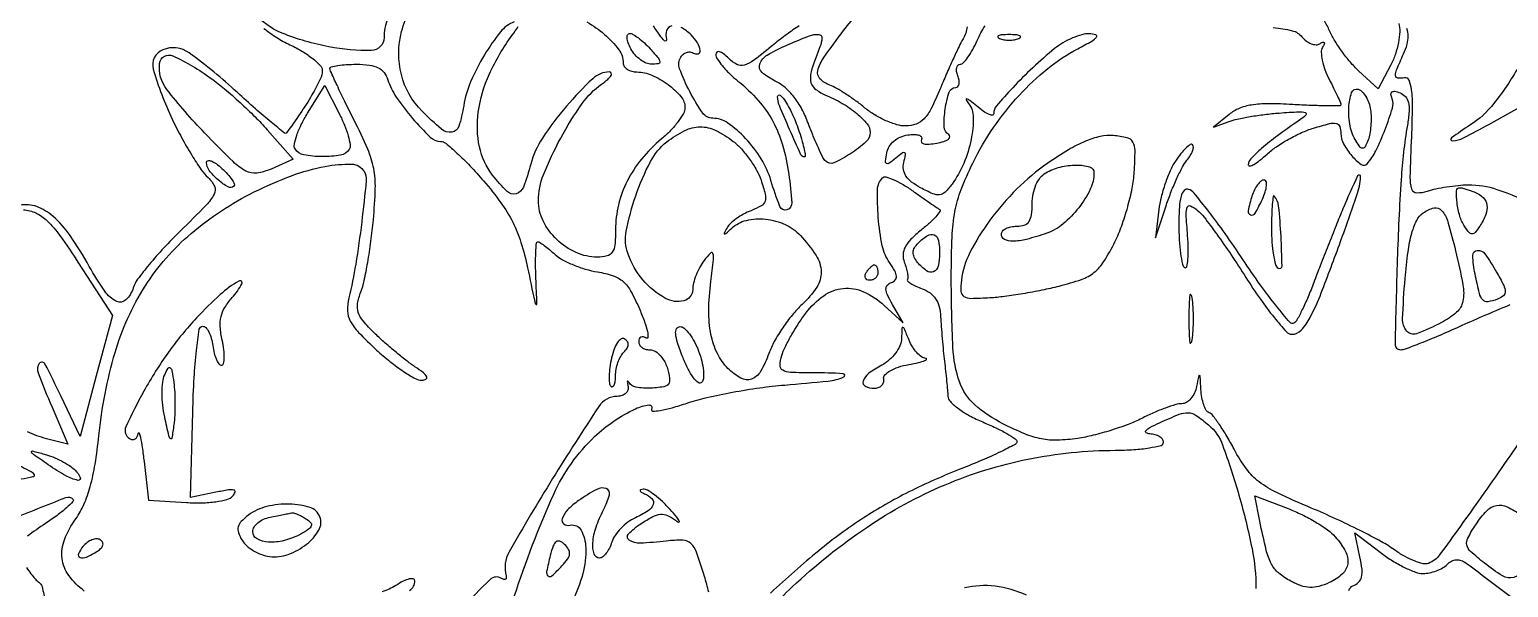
# Model space of a CAD drawing. Extents: x 4 to 800, y 0 to 528.
# Drawn here: x 180.1 to 371.7, y 274.2 to 346.5 of the extents above; entities that cross this region are included whole.
import ezdxf

# ---------------------------------------------------------------- set-up
doc = ezdxf.new("R2010")
doc.units = 0

msp = doc.modelspace()

# ---------------------------------------------------------------- linework, layer by layer
for points in [[(242.885711, 347.505034, 0.131778), (241.086203, 346.189269, 0.033724), (239.001262, 343.206046, 0.034985), (237.226718, 339.735126, 0.060523), (236.326778, 336.626271, -0.035901), (235.69718, 333.969029, -0.292154), (234.783588, 333.202807, -0.211127), (233.450765, 333.595809, -0.020632), (230.923077, 335.923077, -0.136127), (228.245225, 340.656883, -0.125866), (228.279885, 346.248256, -0.113523), (231.074904, 351.581897, -0.096492)], [(301.575095, 346.861014, -0.048926), (301.381612, 346.052806, -0.047767), (301.033733, 345.290677, 0.018844), (300.510385, 344.299948, 0.004619), (299.726437, 342.630699, 0.004724), (298.863297, 340.699861, 0.004702), (298.035393, 338.75, -0.017735), (296.912307, 336.285515, -0.071804), (295.973979, 334.932679, -0.11583), (294.943356, 334.242047, -0.090181), (293.612263, 334, -0.071482), (292.46874, 334.164321, -0.032443), (291.045376, 334.684381, -0.031292), (289.589609, 335.438077, -0.037275), (288.326725, 336.329806, 0.014868), (287.116097, 337.268594, 0.013613), (285.816288, 338.162882, 0.013763), (284.612537, 338.897417, 0.042616), (283.75, 339.298421, -0.11539), (282.496188, 340.119466, -0.25815), (282.216945, 341.186351, -0.091171), (282.992923, 342.873372, -0.009792), (285.547132, 346.357933, -0.059021), (289.880716, 350.826845, -0.01058)], [(226.472742, 347.904259, 0.095546), (226, 345.452947, -0.408405), (224.366444, 343.786603, -0.052468), (218.866801, 344.255027, -0.048137), (212.8152, 346.034625, -0.120763), (209.103026, 348.699211, 0.001065)], [(252.28003, 347.488287, -0.051166), (254.563426, 345.877334, -0.051078), (256.427454, 343.88474, -0.163948), (257, 342.185549, 0.14813), (257.136949, 341.733435, 0.098904), (257.522139, 341.348255, 0.082447), (258.097951, 341.088556, 0.064884), (258.777494, 341, -0.103749), (260.706719, 340.595332, -0.056378), (262.810202, 339.373704, -0.057644), (264.476551, 337.808991, -0.177243), (265, 336.378736, -0.128997), (264.803843, 335.631075, -0.032168), (264.108199, 334.563412, -0.030726), (263.126123, 333.40503, -0.026667), (261.964083, 332.316324, 0.044949), (259.38133, 329.713113, 0.055681), (257.510427, 326.859807, 0.058564), (256.382848, 323.791079, 0.058851), (256, 320.54966, -0.020972), (255.917441, 318.582184, -0.126639), (255.583425, 317.625206, -0.189315), (254.900677, 317.149193, -0.058728), (253.634859, 317, -0.106243), (250.887833, 317.590366, -0.085647), (248.380463, 319.284704, -0.087076), (246.619081, 321.690645, -0.115809), (246.009384, 324.32258, -0.095309), (246.665463, 327.679679, -0.028483), (248.89736, 332.420615, -0.028781), (251.672846, 336.902285, -0.087157), (254.202244, 339.429104, 0.023766), (254.984707, 340.034543, 0.072308), (255.427088, 340.538549, 0.246715), (255.455363, 340.844213, 0.303666), (255.222506, 341, 0.191401), (253.042516, 340.133762, 0.026824), (249.635657, 336.554363, 0.031049), (246.536957, 332.435567, 0.080141), (245.014203, 329.052747, -0.024409), (244.05933, 326.090607, -0.236973), (243.118288, 325.22306, -0.271657), (241.955989, 325.521194, -0.030679), (240.07258, 327.634859, -0.116145), (238.366033, 331.304803, -0.085932), (238.219773, 335.794427, -0.072497), (239.665022, 340.752822, -0.051049), (242.607551, 345.770693, 0.011401), (243.380679, 346.877873, 0.107345)], [(263.286434, 346.965799, 0.281862), (262.618877, 346.379146, 0.153966), (262.624735, 345.25, -0.311976), (262.557953, 345.029508, -0.384111), (262.352309, 345.042188, -0.03947), (261.753914, 345.757188, -0.010218), (260.908186, 347, 0.000325)], [(279.809632, 346.989415, 0.016271), (278.199223, 345.877245, 0.012385), (276.507566, 344.559712, -0.009025), (273.923384, 342.519006, -0.088795), (272.693513, 341.889239, -0.196526), (271.741301, 341.977073, -0.076476), (270.654574, 342.773998, 0.030697), (270.002342, 343.350709, 0.09078), (269.474541, 343.626553, 0.233305), (269.148901, 343.574707, 0.24326), (269, 343.286764, 0.146188), (269.174559, 342.702485, 0.027703), (269.842323, 341.798134, 0.02747), (270.769663, 340.795383, 0.022192), (271.867483, 339.822478, -0.041139), (274.493584, 337.311447, -0.056608), (276.369234, 334.641854, -0.054685), (277.641743, 331.547118, -0.035212), (278.452876, 327.75, -0.018775), (278.832397, 324.060857, -0.337539), (278.214283, 323.129837, -0.402978), (277.303649, 323.55023, -0.020268), (276.134219, 326.946352, 0.066094), (274.884113, 329.722594, 0.049413), (272.840849, 332.389087, 0.05145), (270.547862, 334.381629, 0.154358), (268.592545, 335, -0.246062), (267.301112, 335.676506, -0.031291), (265.62468, 338.453297, -0.031605), (264.306837, 341.424981, -0.230927), (264.457471, 342.931186, -0.083152), (264.787889, 343.3083, -0.092724), (265.211686, 343.540074, -0.100581), (265.661703, 343.592078, -0.117571), (266.069098, 343.457295, 0.213171), (266.695916, 343.373102, 0.364639), (266.969658, 343.786445, 0.112347), (266.625138, 344.766242, 0.055938), (265.8, 345.8, 0.07375), (264.489469, 346.772013, 0.167141)], [(374.053914, 294.43861, -0.00703), (368.147505, 285.860572, -0.00296), (362.793062, 278.407473, -0.144873), (361.358085, 277.307169, -0.150648), (360.658912, 277.260001, -0.035647), (359.529799, 277.612929, -0.03353), (358.234056, 278.224916, -0.02763), (356.941543, 279.041625, 0.029518), (355.236119, 280.110262, 0.008525), (352.482408, 281.556807, 0.008542), (349.316699, 283.08428, 0.00901), (346.156049, 284.474757, -0.011562), (341.777971, 286.427548, -0.052238), (339.391166, 287.88127, -0.072456), (337.749035, 289.55893, -0.035964), (336.168884, 292.089763, 0.012198), (335.209012, 293.803227, 0.016414), (334.252611, 295.30241, 0.0135), (333.394551, 296.485017, 0.142994), (332.918884, 296.833333, -0.177823), (332.555507, 297.139379, -0.045203), (332.229919, 297.852083, -0.040356), (331.983432, 298.788022, -0.031465), (331.863818, 299.833333, 0.001724), (331.773206, 301.495124, 0.223954), (331.67752, 301.670878, 0.546647), (331.567672, 301.628407, 0.002764), (331.294267, 300.25, -0.059784), (331.018962, 299.389677, -0.068376), (330.556303, 298.660937, -0.078926), (329.985022, 298.168848, -0.139275), (329.390611, 298, 0.072464), (328.592467, 297.883716, 0.015383), (327.255466, 297.440478, 0.015793), (325.723947, 296.824395, 0.014426), (324.186692, 296.095243, -0.027299), (322.427185, 295.315484, -0.015097), (320.204651, 294.548289, -0.015017), (317.898966, 293.904806, -0.023324), (315.873779, 293.503781, -0.029063), (313.27145, 293.266992, -0.056623), (311.19611, 293.434404, -0.050293), (309.056987, 294.082355, -0.018603), (306.19383, 295.401779, -0.063948), (302.535013, 297.887469, -0.128119), (300.599848, 300.768467, -0.072905), (299.725484, 305.288607, -0.011092), (299.51043, 314.5, -0.010373), (299.611287, 319.648847, -0.036794), (299.986385, 322.928215, -0.045213), (300.793227, 325.75744, -0.02208), (302.298211, 329.198211, -0.035787), (304.978186, 333.793034, -0.035874), (308.284006, 337.95475, -0.037307), (312.00075, 341.439671, -0.048138), (315.906294, 344.012098, 0.007953), (317.727855, 345.012298, 0.099463), (318.318324, 345.526351, 0.527274), (318.219837, 345.829362, 0.06635), (317.40301, 345.955804, 0.073157), (316.428109, 345.833321, 0.033517), (315.216126, 345.407261, 0.032289), (313.977118, 344.778493, 0.038379), (312.90301, 344.02636, 0.015614), (310.070468, 341.547873, 0.016938), (307.476534, 338.961539, 0.011879), (305.375606, 336.610307, 0.177902), (305.001123, 335.595012, -0.418389), (304.814297, 335.411284, -0.101704), (304.344455, 335.515455, -0.049192), (303.625082, 335.926579, -0.022213), (302.767233, 336.595012, 0.008875), (301.914538, 337.296764, 0.08854), (301.509073, 337.515241, 0.679973), (301.424497, 337.413617, 0.038677), (301.737316, 336.933585, -0.163298), (302.357424, 335.12977, -0.052092), (302.079669, 332.266666, -0.049156), (301.120095, 329.153945, -0.058594), (299.609788, 326.481031, -0.038593), (298.719414, 325.442038, -0.167227), (298.00004, 325.091216, -0.133059), (297.120258, 325.217182, -0.021158), (295.53697, 325.980214, -0.039491), (294.368903, 326.729465, -0.083968), (293.636119, 327.509811, -0.108515), (293.311282, 328.346696, -0.102821), (293.357777, 329.260141, 0.014532), (293.593757, 330.2831, 0.327329), (293.473243, 330.542432, 0.294229), (293.17272, 330.521601, 0.012803), (292.305986, 329.838983, -0.016), (291.444123, 329.169081, -0.300246), (291.117507, 329.154253, -0.29787), (290.973632, 329.449235, -0.015836), (291.144876, 330.531832, -0.093225), (291.463539, 331.342671, -0.077443), (292.072088, 332.043622, -0.072838), (292.903922, 332.56034, -0.067415), (293.871207, 332.834096, -0.034258), (294.734077, 332.896926, -0.08365), (295.360853, 332.794032, -0.186259), (295.649184, 332.552196, -0.270886), (295.641253, 332.228552, 0.294938), (295.647595, 331.912112, 0.190714), (295.960201, 331.698134, 0.075543), (296.65015, 331.647995, 0.027664), (297.622213, 331.778611, 0.028793), (298.539557, 332.009386, 0.078475), (299.137484, 332.306114, 0.212016), (299.317318, 332.609089, 0.291632), (299.183319, 332.886703, -0.251728), (298.590336, 333.912797, -0.044348), (298.723484, 336.212524, -0.044952), (299.25055, 338.401214, -0.321607), (300.085192, 339, 0.212466), (300.361294, 339.122871, 0.138664), (300.517861, 339.440625, 0.088864), (300.520275, 339.925294, 0.04857), (300.361626, 340.5, -0.049244), (300.203818, 341.074677, -0.089945), (300.208576, 341.559375, -0.139664), (300.368688, 341.877126, -0.209619), (300.6489, 342, 0.208873), (301.064804, 342.181668, 0.030616), (301.661293, 342.910408, 0.030274), (302.295253, 343.912238, 0.021739), (302.883644, 345.099261, -0.034359), (303.878592, 346.9854, -0.174796)], [(357.503776, 347.299979, -0.078547), (357.621282, 346.227907, -0.035664), (357.453421, 344.822751, -0.033975), (357.05792, 343.324688, -0.03782), (356.473573, 341.948896), (354.844096, 338.797836), (352.29317, 341.148918, -0.031103), (351.221971, 342.267063, -0.019714), (350.111772, 343.69062, -0.019789), (349.128348, 345.180719, -0.034226), (348.449287, 346.5, 0.042258), (347.704149, 347.89231, 0.017816)], [(210.42735, 346.654477, 0.026468), (212.103234, 345.465354, 0.030906), (213.813203, 344.52588, -0.024986), (215.416411, 343.669595, -0.033428), (216.770128, 342.728777, -0.035339), (217.740688, 341.833928, -0.191105), (218, 341.180251, -0.114499), (217.743195, 340.07352, -0.016631), (216.649101, 338.018679, -0.017921), (215.150658, 335.619919, -0.013846), (213.35445, 333.113945, -0.421702), (213.101611, 333.082671, -0.003349), (211.359123, 334.496885, -0.009153), (209.329032, 336.230477, -0.005453), (206.973612, 338.363945, 0.029963), (200.750084, 343.469067, 0.260212), (197.321516, 343.875361, 0.381089), (196.105084, 341.366251, 0.042295), (198.552254, 334.890671, 0.012727), (199.770785, 332.499596, 0.013472), (201.087662, 330.219262, 0.013177), (202.323844, 328.320047, 0.058035), (203.20278, 327.316487, -0.104377), (204.018817, 326.190737, -0.228649), (203.987306, 325.152445, -0.07397), (202.961805, 323.738766, -0.00553), (199.587476, 320.370586, 0.012093), (197.460775, 318.191298, 0.014316), (195.56211, 316.028136, 0.013197), (194.070452, 314.127239, 0.083097), (193.510788, 313.03399, -0.118939), (192.566446, 311.473124, -0.320466), (191.357197, 311.265941, -0.129227), (189.816501, 312.583783, -0.023615), (187.809919, 315.791803, 0.022432), (185.313353, 319.804268, 0.061618), (183.106968, 322.297079, 0.094707), (180.99653, 323.545968, 0.134215), (178.832465, 323.71654, 0.002513)], [(341.231539, 346.759548, -0.039101), (343.689687, 346.349528, -0.160003), (344.953813, 345.555653, 0.058034), (345.518047, 345.017079, 0.069856), (346.158581, 344.661553, 0.082602), (346.774128, 344.535241, 0.14887), (347.267815, 344.665519, -0.042911), (347.640508, 344.853806, -0.345353), (347.812846, 344.803685, -0.26733), (347.833517, 344.59822, -0.032863), (347.613642, 344.183876, 0.149692), (347.44795, 343.551867, 0.04061), (347.575163, 342.513956, 0.037294), (347.920542, 341.302312, 0.031263), (348.459133, 340.079028, -0.004424), (349.049528, 338.912139, -0.00645), (349.54737, 337.872662, -0.003437), (349.949749, 336.988026, -0.10539), (350, 336.752267, -0.412016), (349.868664, 336.61994, -0.003004), (348.164062, 336.617381, -0.008677), (346.146577, 336.661491, -0.005187), (343.75, 336.780431, 0.013768), (340.591011, 336.882908, 0.039851), (338.410815, 336.719598, 0.057804), (336.800881, 336.274201, 0.076957), (335.5, 335.496189), (333.5, 333.83673), (335.5, 334.588461, -0.0372), (336.566034, 334.900972, -0.011062), (338.234375, 335.219536, -0.011031), (340.130466, 335.49543, -0.011701), (342, 335.68118, -0.00507), (344.58498, 335.850714, -0.097939), (345.376912, 335.73919, -0.55599), (345.448122, 335.421905, -0.045152), (344.641668, 334.761084, 0.009232), (341.781669, 332.742147, 0.020877), (339.712812, 331.08652, 0.022143), (338.313712, 329.754273, 0.193769), (338, 328.975169, 0.478262), (338.19318, 328.819404, 0.075758), (338.718996, 329.020244, 0.03962), (339.507368, 329.554157, 0.018234), (340.447646, 330.3639, -0.038025), (341.640972, 331.312031, -0.021269), (343.219801, 332.286219, -0.021118), (344.908867, 333.140148, -0.03203), (346.447646, 333.72255, -0.011326), (348.509723, 334.304658, -0.111796), (349.404965, 334.331357, -0.268842), (349.84892, 333.943455, -0.082037), (350, 333.028844, 0.125319), (350.346089, 331.669697, 0.053851), (351.420257, 330.120534, 0.060469), (352.635129, 329.019829, 0.382073), (353.396989, 329.107499, 0.067788), (354.530275, 330.796645, 0.022536), (355.722404, 333.535679, 0.017849), (356.668168, 336.299088, 0.166633), (356.623281, 337.53933, -0.063457), (356.485292, 338.104024, -0.268431), (356.619278, 338.410975, -0.210852), (356.991237, 338.493803, -0.0425), (357.657756, 338.30109, -0.121556), (358.361337, 337.811088, -0.124832), (358.747668, 337.054592, -0.075604), (358.832388, 335.893876, -0.021767), (358.613436, 334.102017, 0.025096), (357.800715, 327.062104, 0.00841), (357.304484, 316.717707, 0.002127), (357.008869, 305.714775, 0.420851), (357.707665, 305, 0.089008), (358.373978, 305.119562, 0.004864), (360.369813, 305.881817, 0.007433), (362.733872, 306.851973, 0.005353), (365.343987, 308.001931, -0.00499), (368.349895, 309.32887, -0.003033), (371.928401, 310.840441, -0.003039)], [(375.280747, 323.697329, 0.030487), (370.256964, 325.740733, 0.084752), (366.505687, 326.331706, 0.020713), (365.185005, 326.25997, 0.014311), (363.699356, 326.074338, 0.014456), (362.279119, 325.813203, 0.028498), (361.172973, 325.509775, -0.089966), (359.822812, 325.312265, -0.326445), (359.179726, 325.816821, -0.075675), (358.990699, 327.341031, -0.003441), (359.172973, 332.613226, 0.007319), (359.276417, 336.471695, 0.033122), (359.154819, 338.719014, 0.069941), (358.829211, 339.943352, 0.35616), (358.25, 340.25, -0.072598), (357.384051, 340.204535, -0.374503), (357.078792, 340.524655, -0.110921), (357.216353, 341.298307, -0.007655), (358.110779, 343.343788, 0.03689), (358.575112, 344.601063, 0.072915), (358.71743, 345.653115, 0.081014), (358.547376, 346.627485, 0.055759)], [(187.162306, 273.720548, -0.074956), (185.151829, 275.746066, -0.129614), (184.289817, 277.940832, -0.122112), (184.598866, 280.369615, -0.062378), (186.065907, 283.092558, 0.052744), (187.112368, 284.948604, 0.03436), (187.931944, 287.270667, 0.027728), (188.56739, 290.178214, 0.01461), (189.048578, 293.844286, -0.045584), (191.150893, 304.636193, -0.071009), (195.053406, 313.252547, -0.07558), (200.998928, 320.059756, -0.0596), (209.177417, 325.452369, -0.027227), (214.011109, 327.549969, -0.042269), (218.389205, 328.76401, -0.051113), (221.804971, 329.051191, -0.255066), (223.418204, 328.132349, -0.165057), (223.701515, 326.902481, -0.004835), (223.10631, 321.534246, -0.010612), (222.332058, 316.091953, -0.019546), (221.43655, 311.710912, 0.069188), (221.266783, 310.061404, 0.11425), (221.629407, 308.715137, 0.069941), (222.702482, 307.244249, 0.013846), (225.04234, 304.960912, 0.017571), (226.8011, 303.448152, 0.022028), (228.537649, 302.178926, 0.020913), (230.05387, 301.259123, 0.134955), (230.91639, 301.052452, 0.114937), (231.440929, 301.193103, 0.412438), (231.532658, 301.492198, 0.10841), (231.10978, 301.993485, 0.015086), (230, 302.792308, -0.016944), (228.846146, 303.62938, -0.008204), (227.425606, 304.77319, -0.008126), (225.9833, 306.014295, -0.011579), (224.746743, 307.16619, -0.023122), (223.286874, 308.728741, -0.09713), (222.660994, 309.84361, -0.123165), (222.578863, 310.969797, -0.047793), (222.99551, 312.488191, 0.038016), (223.422777, 313.934092, 0.009801), (223.886708, 316.324113, 0.009918), (224.30951, 319.078897, 0.009946), (224.622277, 321.845702, 0.015433), (224.873468, 325.904382, 0.055593), (224.666266, 328.484898, 0.054601), (223.893712, 330.979814, 0.014526), (222.12351, 334.755328, -0.003205), (220.926504, 337.164858, -0.004835), (219.917531, 339.2806, -0.002023), (219.080825, 341.098886, -0.107215), (219, 341.471483, -0.347144), (219.164044, 341.679286, -0.020381), (220.00833, 341.844748, -0.023729), (221.116663, 341.961912, -0.014469), (222.432612, 342, -0.030675), (224.112726, 341.896828, -0.084006), (225.248371, 341.557589, -0.113816), (226.005636, 340.939491, -0.088291), (226.501712, 339.994604, 0.072288), (227.591383, 337.748319, 0.027884), (229.697594, 334.987685, 0.022827), (231.981433, 332.55151, 0.195327), (233.338894, 331.999509, -0.174186), (234.001005, 331.761315, -0.013289), (235.45484, 330.494358, -0.017013), (237.137132, 328.838698, -0.012101), (238.911627, 326.876281, -0.021014), (241.156023, 324.037117, -0.039652), (242.675374, 321.545837, -0.041122), (243.747894, 318.908053, -0.024518), (244.603093, 315.626772, 0.000491), (245.5227, 311.245998, 0.114955), (245.696071, 310.874658, 0.726494), (245.816023, 310.918645, 0.001135), (245.684261, 314.25, -0.008447), (245.638888, 316.071319, -0.014089), (245.66981, 317.604688, -0.007733), (245.749231, 318.847751, -0.391182), (245.914053, 319, -0.147802), (246.167397, 318.923438, -0.011467), (246.754811, 318.512977, -0.014885), (247.44157, 317.977121, -0.010801), (248.174533, 317.342049, 0.060093), (249.134039, 316.663517, 0.026474), (250.540981, 315.996778, 0.025736), (252.125585, 315.439544, 0.031398), (253.65791, 315.090587, -0.039879), (255.684842, 314.592734, -0.102408), (256.98491, 313.840281, -0.086853), (258.001737, 312.553521, -0.02347), (259.133022, 310.202879, -0.013347), (259.766128, 308.594133, -0.030758), (260.133644, 307.347726, -0.065295), (260.201658, 306.632686, -0.575487), (259.978386, 306.513358, 0.084958), (259.604657, 306.664395, 0.163767), (259.287401, 306.629324, 0.180542), (259.076249, 306.415373, 0.105786), (259, 306.059017, 0.130616), (259.107332, 305.655159, 0.100652), (259.409197, 305.311086, 0.088446), (259.860757, 305.079668, 0.074425), (260.393011, 305, -0.168587), (261.332001, 304.674136, -0.083782), (262.187854, 303.728415, -0.072237), (262.792823, 302.38871, -0.070098), (263, 300.918213, -0.350329), (262.473837, 300.259422, -0.047764), (260.599461, 300.019196, -0.046105), (258.629581, 300.137792, -0.23114), (257.747228, 300.75, 0.062422), (257.613007, 300.93232, 0.598335), (257.540512, 300.9125, 0.102957), (257.536143, 300.697772, 0.013566), (257.63251, 300.25, -0.140911), (257.612917, 299.77082, -0.127957), (257.342876, 299.354461, -0.105736), (256.852543, 299.067034, -0.07371), (256.218615, 298.956677, 0.244521), (253.843486, 297.644191, 0.008147), (247.847477, 288.290348, 0.009056), (242.220537, 278.809506, 0.198489), (241.824736, 275.67567, -0.091307), (241.848012, 275.399709, -0.250468), (241.742843, 275.24223, -0.20062), (241.528784, 275.221796, -0.063274), (241.23025, 275.357698, 0.340992), (239.746722, 275.203331, 0.016779), (236.070766, 271.459904, 0.016927)], [(373.000136, 341.60984, -0.035369), (369.828327, 336.919555, -0.084154), (366.723021, 334.097966, 0.01678), (364.335443, 332.453262, 0.740734), (364.469335, 332.076026, 0.107488), (365.887601, 332.452565, 0.009594), (369.157064, 334.208431), (373.086436, 336.416862)], [(242.884984, 272.996283, -0.02811), (247.990444, 286.26688, -0.097299), (253.294705, 293.736849, -0.040819), (255.761816, 295.722775, -0.037173), (258.594837, 297.351833, -0.088024), (260.325539, 297.834447, -0.620255), (260.671865, 297.278084, 0.590988), (260.807561, 297.03773, 0.040341), (261.791722, 297.127869, 0.025598), (263.338493, 297.478891, 0.012068), (265.296636, 298.081355, -0.023873), (267.815519, 298.791727, -0.010985), (271.153484, 299.486366, -0.010852), (274.703509, 300.064744, -0.01477), (277.927992, 300.421731, 0.005811), (283.549988, 300.942374, 0.075655), (285.575604, 301.470375, 0.79246), (285.500761, 301.892531, 0.01377), (281.599279, 302, -0.008686), (278.681951, 302.050682, -0.118625), (277.66636, 302.332728, -0.28716), (277.320614, 302.958912, -0.060102), (277.548679, 304.25, -0.040323), (277.97722, 305.337096, -0.014918), (278.746598, 306.79375, -0.014671), (279.684663, 308.340693, -0.017132), (280.666957, 309.75, -0.077795), (282.980156, 312.004485, -0.130499), (285.506485, 312.948879, -0.131603), (288.153174, 312.512254, -0.079795), (290.816994, 310.75), (293.26289, 308.5), (291.881445, 310.880653, -0.019953), (291.23122, 312.11185, -0.10012), (291.042069, 312.863854, -0.199234), (291.221653, 313.361262, -0.121473), (291.74865, 313.713537, 0.121051), (292.257118, 314.052814, 0.212519), (292.414548, 314.523693, 0.107241), (292.193143, 315.215297, 0.021885), (291.49865, 316.30539, -0.103325), (290.565902, 318.48059, -0.029671), (290.052387, 322.128545, -0.026062), (289.949998, 325.731147, -0.192761), (290.613034, 327.279701, -0.269217), (291.033225, 327.391227, -0.033068), (291.967473, 327.068466, -0.031897), (293.116578, 326.495528, -0.020956), (294.363034, 325.699747, 0.000129), (295.601014, 324.834777, 0.000172), (296.725391, 324.050188, 0.00012), (297.668936, 323.392604, 0.001783), (298, 323.163743, -0.42275), (298.043764, 322.908151, -0.025826), (297.502912, 322.242038, -0.025995), (296.679953, 321.419421, -0.014748), (295.605658, 320.507705, 0.028071), (294.278665, 319.319316, 0.0753), (293.529515, 318.300426, 0.107683), (293.264333, 317.33906, 0.105644), (293.420207, 316.347341, -0.020314), (293.668722, 315.611704, -0.027595), (293.828463, 314.929431, -0.027019), (293.896279, 314.37071, -0.190045), (293.814549, 314.114553, 0.402865), (293.830931, 313.913969, 0.040459), (294.253336, 313.597835, 0.033311), (294.909482, 313.243618, 0.018528), (295.75, 312.896778, -0.069987), (296.757433, 312.354161, -0.088959), (297.483455, 311.589586, -0.082506), (297.934502, 310.572613, -0.05167), (298.128948, 309.282224, 0.006339), (298.204629, 308.000823, 0.003494), (298.327967, 306.436028, 0.003482), (298.475208, 304.850659, 0.005579), (298.625381, 303.5, -0.002965), (298.772158, 302.239906, -0.002677), (298.909296, 300.934548, -0.002681), (299.019634, 299.763655, -0.008519), (299.075856, 298.979314, 0.183522), (299.388259, 298.275078, 0.037729), (300.433012, 297.368246, 0.035083), (301.88079, 296.441726, 0.026749), (303.579423, 295.630259, -0.012907), (305.273404, 294.877851, -0.019549), (306.701455, 294.129128, -0.014868), (307.804284, 293.450364, -0.252505), (308, 293.087525, -0.279513), (307.773205, 292.713525, -0.006616), (305.870313, 291.75329, -0.012644), (303.529001, 290.682864, -0.008007), (300.75, 289.548599, 0.02287), (294.007789, 286.560028, 0.028864), (288.089708, 283.166205, 0.027248), (282.34205, 278.950146, 0.017226), (276.099138, 273.454711, -0.0062)], [(179.270172, 323.136182, -0.09882), (180.887417, 322.729907, -0.081448), (182.352297, 321.71551, -0.046458), (184.010713, 319.785085, -0.010678), (186.422686, 316.225592), (190.805028, 309.451184), (188.709649, 301.598784), (186.614269, 293.746384), (184.112834, 299.040291, 0.010444), (182.064881, 303.150001, 0.549748), (181.332886, 303.210386, 0.259527), (181.163833, 302.010361, 0.009266), (182.980917, 297.544519), (185.024499, 292.777035), (182.267844, 293.468911, -0.046535), (179.795894, 294.340295, -0.081601)], [(273.284833, 268.496822, -0.021192), (278.896623, 274.243123, -0.039869), (288.550456, 281.972958, -0.048773), (298.703871, 287.493513, -0.050519), (309.421112, 290.803856, -0.04829), (320.75, 291.964871, 0.014764), (323.164978, 292.049783, 0.02487), (325.178718, 292.281168, 0.022474), (326.692387, 292.602326, 0.341627), (327, 293, 0.166712), (326.866954, 293.387941, 0.089385), (326.485937, 293.730108, 0.072109), (325.919403, 293.975981, 0.054834), (325.25, 294.081219, -0.119082), (324.759352, 294.224128, -0.470817), (324.713202, 294.492546, -0.094183), (325.250793, 294.921255, -0.013996), (326.5, 295.536115, -0.011502), (329.044729, 296.631246, -0.107519), (330.214372, 296.831033, -0.140709), (331.227297, 296.490158, -0.024405), (332.848512, 295.25, -0.130769), (334.658699, 292.654105, -0.016746), (336.785078, 286.136831, -0.020618), (338.477981, 279.23872, -0.050976), (338.984687, 274.061663, -0.030847)], [(177.928297, 290.403279, -0.003881), (180.266706, 289.203874, -0.159605), (180.658991, 288.801392, -0.486275), (180.514715, 288.502095, -0.01563), (179, 288.218414, 0.037929)], [(177.505105, 282.945621, -0.002421), (184.764622, 285.837108, -0.298304), (185.689, 285.644333, -0.408022), (185.692402, 285.323229, -0.019567), (184.844092, 284.504827, -0.022712), (183.64176, 283.526745, -0.013223), (182.118293, 282.459585, 0.013121), (179.815035, 280.846894, 0.096836)], [(268.086671, 273.570038, 0.009536), (267.520191, 275.620055, 0.011497), (266.505806, 278.768709, 0.12283), (265.776041, 279.884774, 0.184841), (264.725547, 280.306441, 0.033106), (262.57812, 280.198913, -0.017608), (259.179797, 279.923026, -0.162145), (257.776324, 280.320074, -0.464861), (257.692051, 281.132836, -0.056006), (259.275432, 282.444815, -0.022441), (260.818371, 283.359588, -0.097645), (261.830148, 283.667717, -0.1328), (262.716831, 283.521795, -0.056809), (263.755006, 282.898551, 0.065336), (264.181335, 282.652371, 0.691844), (264.275266, 282.752491, 0.05907), (263.924794, 283.293365, 0.00877), (263.075686, 284.280261, 0.021713), (262.068647, 285.315793, 0.027393), (261.047531, 286.177886, 0.027447), (260.139043, 286.788148, 0.153663), (259.575686, 286.921053, 0.065398), (259.253425, 286.854427, 0.401354), (259.18317, 286.717133, 0.19678), (259.327378, 286.538428, 0.029934), (259.75, 286.337719, -0.100841), (260.721687, 285.694792, -0.293664), (260.88491, 284.943733, -0.161756), (260.213036, 284.109487, -0.036149), (258.586735, 283.221473, 0.052542), (257.614949, 282.6488, 0.040735), (256.690218, 281.839504, 0.041884), (255.944898, 280.930409, 0.074054), (255.519347, 280.060958, -0.038536), (255.200302, 279.272185, -0.048718), (254.783418, 278.605406, -0.056916), (254.336759, 278.144615, -0.173526), (253.932612, 278, -0.327303), (253.219403, 278.522888, -0.097213), (253.059424, 279.948842, -0.061278), (253.484364, 281.997761, -0.038498), (254.446858, 284.25, 0.051842), (255.214576, 286.187704, 0.390735), (254.805116, 286.991092, 0.217334), (253.564763, 286.899694, 0.027368), (251.222506, 285.443296, 0.045733), (249.794377, 284.234491, 0.112773), (249.078081, 283.072402, 0.335944), (249.296557, 282.41404, 0.207579), (250.136625, 282.25, -0.334723), (251.534941, 281.60955, -0.117776), (252.140198, 279.341855, -0.071215), (251.744327, 275.939691, -0.052704), (250.396397, 272.394534, 0.01966)], [(351.045608, 273.797535, -0.249866), (351.552581, 274.381804, 0.10401), (352.2818, 274.853008, 0.138321), (352.668647, 275.536647, 0.088818), (352.733085, 276.560187, 0.025482), (352.470765, 278.133106), (351.782257, 281.267863), (355.235519, 278.633932, 0.024555), (356.701186, 277.62582, 0.025065), (358.248846, 276.773717, 0.025823), (359.662198, 276.173609, 0.087698), (360.644391, 276, 0.050908), (361.478063, 276.085101, 0.038154), (362.36559, 276.34005, 0.03901), (363.172426, 276.713973, 0.068467), (363.757618, 277.157618, -0.070728), (364.341459, 277.596116, -0.106329), (364.949361, 277.778246, -0.107331), (365.574202, 277.693625, -0.073123), (366.207618, 277.352148, -0.002467), (374.513864, 271.098311, -0.010205)], [(179.677915, 276.770776, 0.020086), (180.256088, 275.940083, 0.020486), (180.82436, 275.250397, 0.065747), (181.275104, 274.863481, -0.190119), (181.682913, 274.288611, -0.013167), (182.114683, 272.310607, -0.017251)], [(229.311058, 273.792129, 0.256143), (230, 275.048733, 0.359458), (229.797388, 275.294148, 0.109145), (229.278159, 275.280159, 0.056952), (228.486132, 274.983713, 0.027035), (227.54267, 274.436001, -0.078463), (225.759865, 273.632495, -0.050063)], [(309.261594, 273.177501, 0.073679), (305.176126, 274.332315, 0.091365), (301.237108, 274.120038, 0.088667)]]:
    msp.add_lwpolyline(points, format="xyb")
for points in [[(260.5, 344, -0.009405), (261.528935, 342.819138, -0.151939), (261.73029, 342.33803, -0.391878), (261.527151, 342.072014, -0.042941), (260.690171, 342, -0.103584), (259.991607, 342.146289, -0.056669), (259.231764, 342.5875, -0.052932), (258.529724, 343.23507, -0.057206), (258, 344, -0.032816), (257.65194, 344.767441, -0.066442), (257.502611, 345.4125, -0.12074), (257.564508, 345.834861, -0.305223), (257.809829, 346, -0.133593), (258.262432, 345.876873, -0.027023), (258.963147, 345.4125, -0.026744), (259.742484, 344.765649, -0.022251)], [(282.493535, 344.25, 0.01699), (281.437546, 341.414976, 0.106954), (281.269906, 339.889941, 0.191421), (281.79936, 338.8776, 0.079177), (283.138029, 338.052006, -0.033174), (285.382489, 336.937399, -0.042003), (287.27853, 335.608812, -0.047443), (288.604302, 334.270841, -0.173203), (289, 333.16281, -0.212546), (288.454706, 331.93799, -0.039652), (286.454593, 330.405412, -0.03901), (284.293972, 329.23465, -0.31043), (283.235727, 329.430939, -0.07969), (282.881487, 329.920529, -0.009047), (282.286096, 331.155558, -0.010762), (281.631623, 332.663031, -0.00856), (280.988525, 334.316398, 0.033554), (280.152541, 336.183784, 0.043588), (279.133256, 337.756219, 0.048569), (277.969714, 338.982122, 0.066961), (276.702076, 339.813918, -0.067887), (274.988206, 340.943047, -0.306781), (274.698847, 342.042504, -0.179829), (275.659057, 343.196865, -0.027666), (278.370048, 344.559609, -0.01057), (281.126857, 345.690636, -0.111238), (282.324825, 345.867553, -0.402372), (282.742031, 345.402065, -0.089283)], [(305.75, 345.337719, 0.057986), (306.320008, 345.181385, 0.037979), (307, 345.12966, 0.037979), (307.679992, 345.181385, 0.057986), (308.25, 345.337719, 0.174857), (308.459382, 345.525001, 0.447206), (308.398438, 345.693942, 0.078554), (307.89144, 345.810911, 0.017491), (307, 345.842105, 0.017491), (306.10856, 345.810911, 0.078554), (305.601562, 345.693942, 0.447206), (305.540618, 345.525001, 0.174857)], [(203.599962, 340.171604, -0.018316), (205.33612, 338.812771, -0.01039), (207.340394, 337.049597, -0.010364), (209.288746, 335.186639, -0.016794), (210.856698, 333.515286), (214.213396, 329.687363), (211.356698, 328.42528, -0.069125), (209.505657, 327.897049, -0.160932), (208.103437, 328.151019, -0.06993), (206.444585, 329.380797, -0.006125), (202.75, 333.10821, -0.027069), (197.859535, 338.745254, -0.19757), (196.923637, 342.122189, -0.510393), (198.653603, 343.083476, -0.047732)], [(221.480806, 330.968943, -0.214661), (220.376907, 330.222897, -0.044646), (217.987373, 330.026076, -0.044691), (215.597842, 330.257076, -0.210929), (214.488729, 331.018237, -0.191317), (214.37985, 331.632214, -0.032689), (214.699938, 332.798241, -0.031592), (215.282737, 334.190523, -0.023499), (216.091443, 335.647958), (218.323463, 339.259442), (220.201554, 335.598664, -0.022026), (220.876914, 334.125973, -0.029094), (221.352047, 332.728613, -0.029312), (221.601639, 331.5632, -0.178342)], [(279.8115, 333.25, -0.011314), (280.196333, 332.003449, -0.019864), (280.449748, 330.954687, -0.015874), (280.585586, 330.142032, -0.453992), (280.461401, 330, -0.293106), (280.02664, 330.278816, -0.003426), (278.561654, 333.529049, -0.006763), (277.23164, 336.647964, -0.097699), (277, 337.822124, -0.636422), (277.331789, 337.977213, -0.080974), (278.032335, 337.166967, -0.032531), (278.993495, 335.348718, -0.024799)], [(353.829081, 336.098946, -0.032199), (353.908846, 335.118902, -0.023679), (353.875587, 334.029373, -0.024098), (353.744834, 332.997586, -0.048079), (353.525286, 332.205299, -0.022096), (353.13893, 331.317808, -0.256178), (352.839827, 331.106771, -0.262715), (352.506664, 331.247998, -0.023036), (351.961518, 332.028025, -0.094102), (351.197089, 333.962889, -0.057931), (351.01823, 336.412866, -0.074494), (351.390708, 338.333346, -0.407743), (352.25, 338.755005, -0.124384), (352.752948, 338.435718, -0.055376), (353.22948, 337.804978, -0.050016), (353.610535, 336.988018, -0.047761)], [(271.265218, 332.00602, -0.043839), (272.313548, 331.021264, -0.027301), (273.367364, 329.703203, -0.027301), (274.271282, 328.278176, -0.043841), (274.861763, 326.966702, -0.020939), (275.402914, 325.176531, -0.143659), (275.372255, 324.266616, -0.184829), (274.858752, 323.637528, -0.039361), (273.558826, 323.022366, 0.033579), (272.59907, 322.581674, 0.030163), (271.67036, 322.00214, 0.031438), (270.900669, 321.378373, 0.07791), (270.450435, 320.811683, 0.007912), (270.067221, 320.110293, 0.53116), (270.12172, 320.008684, 0.211361), (270.307, 320.068981, 0.004239), (271.053296, 320.75, -0.129873), (272.951504, 321.762176, -0.084027), (275.450092, 321.922089, -0.08021), (277.975721, 321.239866, -0.099545), (279.949608, 319.823715, -0.043794), (281.990787, 317.207174, -0.138105), (282.643188, 315.101769, -0.153855), (282.070865, 313.106212, -0.058713), (280.182503, 310.872936, 0.033569), (278.924556, 309.528261, 0.022228), (277.660507, 307.832373, 0.022395), (276.574809, 306.066685, 0.039905), (275.869196, 304.514814, -0.043652), (274.790167, 302.188032, -0.176137), (273.612723, 301.195021, -0.218895), (272.247098, 301.303215, -0.068945), (270.57293, 302.569927, -0.084212), (269.197463, 304.507353, -0.063671), (268.370019, 306.986206, -0.051785), (268.087254, 310.067096, -0.029068), (268.35073, 313.820908, 0.003801), (268.700498, 316.707262, 0.105871), (268.626656, 317.458585, 0.567617), (268.31177, 317.532094, 0.029303), (267.476935, 316.55887, 0.038624), (266.911534, 315.682963, 0.03021), (266.43385, 314.656592, 0.031036), (266.10503, 313.641068, 0.062854), (266, 312.80887, -0.342712), (264.863375, 311.345356, -0.190143), (262.49234, 311.64491, -0.092445), (259.539092, 314.061744, -0.090023), (257.622167, 317.401745, -0.133336), (257.39579, 320.360677, -0.036001), (258.619392, 324.946981, -0.036775), (260.525409, 329.378228, -0.106539), (262.64372, 331.93439, -0.050728), (264.965939, 333.407013, -0.114363), (266.980268, 333.891515, -0.116086), (268.982783, 333.437761, -0.053187)], [(312, 329.161153, 0.042798), (308.017485, 325.839295, 0.038629), (304.507337, 321.778837, 0.040774), (301.927052, 317.608864, 0.08705), (300.814861, 314, 0.044261), (300.76163, 312.554961, 0.247781), (301.145066, 311.911539, 0.141156), (302.065285, 311.659695, 0.012448), (304.5, 311.752793, 0.017227), (306.387822, 311.937565, 0.008284), (308.79375, 312.297696, 0.008203), (311.293592, 312.756604, 0.011624), (313.5, 313.252793, 0.023171), (316.377151, 314.113837, 0.084025), (318.043062, 315.034287, 0.085659), (319.29649, 316.442066, 0.024655), (320.718111, 319, 0.028283), (321.588509, 321.050612, 0.01848), (322.367457, 323.5, 0.0186), (322.951271, 325.951924, 0.033512), (323.218111, 328, 0.011985), (323.32752, 330.833653, 0.134367), (323.048417, 331.915369, 0.209407), (322.299595, 332.470925, 0.035495), (320.5, 332.751183, 0.074152), (318.806523, 332.6418, 0.046808), (316.914476, 332.043888, 0.035803), (314.700748, 330.916031, 0.01672)], [(328.55948, 329.450434, 0.040699), (327.871168, 328.186541, 0.021681), (327.220237, 326.527886, 0.02144), (326.698476, 324.764949, 0.031097), (326.40365, 323.169226), (325.959257, 319.5), (327.383485, 323.781691, -0.01391), (328.019697, 325.530365, -0.013838), (328.753197, 327.244049, -0.013809), (329.476207, 328.704378, -0.051392), (330.046357, 329.555857, 0.034879), (330.483601, 330.164461, 0.050669), (330.772206, 330.758861, 0.063427), (330.88539, 331.255496, 0.224351), (330.777959, 331.555374, 0.35523), (330.473727, 331.586743, 0.044839), (329.917126, 331.146203, 0.036672), (329.252161, 330.415516, 0.021251)], [(206.530297, 326.196963, -0.337629), (205.801948, 326.098646, -0.050145), (204.513173, 327.01338, -0.048942), (203.351935, 328.246137, -0.16593), (203, 329.277432, -0.349393), (203.179759, 329.503274, -0.150719), (203.589301, 329.473356, -0.064121), (204.235031, 329.120443, -0.026836), (205.006131, 328.494452, -0.023774), (205.74018, 327.763766, -0.038623), (206.281384, 327.070661, -0.046095), (206.588987, 326.498952, -0.305748)], [(318, 327.95034, -0.111977), (317.513215, 325.803994, -0.05419), (316.023006, 323.39681, -0.053451), (313.999126, 321.307101, -0.090035), (311.881161, 320.108417, -0.018676), (309.259569, 319.302974, -0.060649), (307.461683, 319.050378, -0.129704), (306.412479, 319.306619, -0.274954), (306, 320, -0.191087), (306.151477, 320.381882, -0.088204), (306.5875, 320.70625, -0.068025), (307.234582, 320.926307, -0.048028), (308, 321, 0.080609), (308.97202, 321.157733, 0.164798), (309.580526, 321.618789, 0.117709), (309.906549, 322.481287, 0.031775), (310, 323.95031, -0.048357), (310.122286, 325.211758, -0.055543), (310.48466, 326.365824, -0.061598), (311.043981, 327.302603, -0.095812), (311.75, 327.919901, -0.071566), (313.612855, 328.67374, -0.059261), (315.738759, 328.937101, -0.072387), (317.439448, 328.698039, -0.333228)], [(350.26603, 323.280431, 0.003224), (349.368937, 321.103851, 0.001915), (348.326657, 318.499347, 0.001916), (347.307201, 315.894181, 0.003305), (346.481465, 313.717345, -0.010457), (345.742231, 311.849553, -0.014109), (344.991324, 310.194763, -0.011106), (344.303625, 308.862184, -0.13038), (343.905582, 308.441646, -0.37041), (343.403197, 308.520613, -0.007454), (341.637265, 310.658085, -0.013843), (339.5866, 313.367346, -0.008384), (337.303911, 316.679328, 0.007384), (334.989425, 320.051868, 0.010677), (332.837711, 322.95653, 0.006629), (330.964495, 325.31036, 0.148955), (330.25, 325.788359, 0.291834), (329.689393, 325.630782, 0.117046), (329.293374, 324.898677, 0.052028), (329.063791, 323.465686, 0.013726), (329, 321.14235, 0.01392), (329.054537, 319.183804, 0.020039), (329.220312, 317.457754, 0.016324), (329.455132, 316.077124, 0.206895), (329.75, 315.654466, 0.509408), (330.017418, 315.763976, 0.037104), (330.171518, 316.685702, 0.028301), (330.219961, 318.073513, 0.014439), (330.131763, 319.816022, -0.006158), (329.945871, 322.580831, -0.105256), (330.085465, 323.474686, -0.434373), (330.51022, 323.647584, -0.065024), (331.383951, 323.096312, -0.056172), (332.264767, 322.180361, -0.007136), (333.900878, 319.979901, -0.008292), (335.769031, 317.298387, -0.00681), (337.676724, 314.37574, 0.01165), (339.560619, 311.549691, 0.017147), (341.355591, 309.166624, 0.012516), (342.928172, 307.317972, 0.213374), (343.639353, 307, 0.208834), (344.846169, 307.527034, 0.06611), (346.006041, 309.168088, 0.02904), (347.456849, 312.372236, 0.004293), (349.950991, 319.028323, 0.005391), (352.063887, 325.017512, 0.06369), (352.555803, 327.429788, 0.831321), (352.16213, 327.533525, 0.01099)], [(338.476082, 324.924639, 0.024773), (337.972688, 323.015401, 0.384793), (338.285811, 322.476548, 0.352983), (338.898715, 322.71351, 0.023927), (339.816121, 324.495774, 0.028746), (340.188806, 325.456495, 0.05532), (340.354296, 326.264384, 0.092252), (340.304181, 326.80484, 0.335376), (340.045949, 327, 0.176965), (339.649842, 326.855274, 0.055704), (339.208941, 326.390363, 0.047732), (338.795261, 325.718971, 0.03739)], [(367.418213, 325.393011, -0.108138), (368.449053, 324.714914, -0.162732), (368.913832, 323.7549, -0.125287), (368.762425, 322.510063, -0.052697), (367.984687, 321, -0.02521), (367.389057, 320.185322, -0.226004), (367, 320, -0.226004), (366.610943, 320.185322, -0.02521), (366.015313, 321, -0.074216), (365.405295, 322.320551, -0.041454), (365.049821, 324.058813, -0.040793), (364.992554, 325.592762, -0.401319), (365.418213, 326, -0.065182), (365.666328, 325.967516, -0.008575), (366.178225, 325.821697, -0.009838), (366.781926, 325.625425, -0.008099)], [(341, 320.725684, 0.017682), (341.063825, 318.921433, 0.024416), (341.257065, 317.312656, 0.022555), (341.533313, 316.03828, 0.19197), (341.875115, 315.577183, 0.592066), (342.366065, 315.855393, 0.010117), (342.234596, 319.706624, 0.011485), (341.931181, 323.622596, 0.156698), (341.366945, 324.916667, 0.641819), (341.222272, 324.873109, 0.012455), (341.10779, 323.85744, 0.01435), (341.026031, 322.464646, 0.007484)], [(364.86404, 317.80718, -0.012924), (365.808428, 313.411951, -0.094997), (365.80068, 311.27333, -0.165315), (364.983273, 309.848062, -0.061369), (363.04966, 308.52568, -0.028409), (359.813242, 307.07865, -0.320955), (358.52968, 307.416663, -0.185279), (357.991391, 309.010206, -0.01075), (358.316507, 314.235296, -0.012384), (358.692646, 317.69136, -0.033886), (359.182698, 320.097476, -0.049397), (359.817529, 321.747011, -0.118888), (360.657798, 322.739043, -0.101287), (362.062262, 323.382288, -0.280055), (363.053605, 323.055397, -0.105739), (363.860569, 321.562201, -0.011819)], [(298, 317.5, -0.05434), (297.818722, 315.836934, -0.245433), (297.210644, 315.112795, -0.263022), (296.307163, 315.224898, -0.06013), (295.146238, 316.323794, -0.05617), (294.696382, 317.00967, -0.125475), (294.562063, 317.614209, -0.128718), (294.73472, 318.199108, -0.060657), (295.223794, 318.823794, -0.052524), (296.449616, 319.815976, -0.260793), (297.302218, 319.871709, -0.23986), (297.846373, 319.163325, -0.046083)], [(370.161563, 315.06673, -0.011973), (371.087843, 313.343846, -0.110187), (371.296368, 312.526735, -0.237154), (371.048742, 311.994305, -0.075984), (370.268435, 311.549514, -0.052697), (369.036188, 311.220244, -0.25655), (368.380207, 311.457065, -0.122213), (367.938716, 312.307473, -0.009559), (367.385417, 314.822917, -0.035897), (367.082754, 317.219326, -0.404369), (367.654288, 317.878027, -0.265502), (368.660531, 317.4148, -0.025779)], [(290, 315, -0.105053), (289.918938, 314.618444, -0.099167), (289.688914, 314.29375, -0.09642), (289.345238, 314.076123, -0.093332), (288.940983, 314, -0.108972), (288.586039, 314.078288, -0.182303), (288.3746, 314.29375, -0.161196), (288.343488, 314.6179, -0.082592), (288.5, 315, -0.029505), (288.768994, 315.382774, -0.035638), (289.066025, 315.70625, -0.038439), (289.34829, 315.934461, -0.151918), (289.559017, 316, -0.210953), (289.727648, 315.92554, -0.081139), (289.870461, 315.70625, -0.061769), (289.967655, 315.382849, -0.042167)], [(201.720976, 309.132787, 0.032704), (198.087978, 304.700679, 0.028269), (194.867614, 299.61771, 0.021879), (192.549639, 294.991138, 0.375812), (193.009946, 293.493853, 0.116112), (193.399227, 293.363818, 0.160677), (193.755321, 293.446232, 0.142408), (194.022155, 293.737397, 0.08507), (194.157104, 294.190983, -0.773176), (194.272112, 294.206606, -0.047285), (194.442222, 293.646726, -0.014906), (194.668158, 292.335697, -0.005705), (194.907104, 290.5), (195.5, 285.5), (200.389511, 285.189511, 0.021595), (202.403201, 285.148765, 0.029672), (204.207653, 285.297568, 0.032147), (205.64266, 285.59725, 0.135714), (206.389511, 286.044864, 0.104152), (206.696997, 286.542436, 0.453234), (206.549676, 286.808862, 0.095591), (205.839464, 286.825917, 0.010292), (204.216437, 286.518526), (200.932874, 285.826346), (201.216437, 296.917193, -0.007544), (201.397758, 301.375241, -0.014802), (201.700414, 304.913096, -0.009366), (202.069151, 307.655142, -0.362574), (202.5, 308.035109, -0.215258), (202.90623, 307.864801, -0.066537), (203.299199, 307.31072, -0.052961), (203.622016, 306.498228, -0.037017), (203.816422, 305.531089, 0.029642), (203.99648, 304.561619, 0.043757), (204.277034, 303.743507, 0.052503), (204.607785, 303.169477, 0.240258), (204.940123, 303, 0.34985), (205.205232, 303.211367, 0.0493), (205.299473, 303.954687, 0.038836), (205.246928, 305.003829, 0.022412), (205.029817, 306.25, -0.035539), (204.776997, 307.966219, -0.077007), (204.881283, 309.291997, -0.081383), (205.375131, 310.477812, -0.043557), (206.330431, 311.75, 0.062635), (207.574854, 313.545614, 0.747707), (207.201434, 313.906018, 0.055672), (204.770405, 312.142331, 0.019981)], [(330.299664, 309, 0.006336), (330.324637, 307.02938, 0.03126), (330.422038, 305.923438, 0.664672), (330.564074, 305.887591, 0.124239), (330.716254, 306.25, 0.023547), (330.846019, 307.502218, 0.014044), (330.888098, 309, 0.014044), (330.846019, 310.497782, 0.023547), (330.716254, 311.75, 0.124239), (330.564074, 312.112409, 0.664672), (330.422038, 312.076562, 0.03126), (330.324637, 310.97062, 0.006336)], [(266.772506, 304.791744, -0.028948), (267.17551, 303.502851, -0.037552), (267.384998, 302.283149, -0.041248), (267.397555, 301.284737, -0.180814), (267.157059, 300.757059, -0.378112), (266.726263, 300.730139, -0.066521), (266.107838, 301.358582, -0.044141), (265.412775, 302.476407, -0.023448), (264.74576, 303.965315, -0.013175), (264.047788, 305.889686, -0.056704), (263.796274, 307.079569, -0.144199), (263.922973, 307.73343, -0.280253), (264.361208, 308, -0.188425), (264.904344, 307.787784, -0.045359), (265.564657, 307.057575, -0.040316), (266.220845, 306.020024, -0.030614)], [(293.063386, 306.41898, -0.09808), (292.856873, 305.520749, -0.055513), (292.287932, 304.555109, -0.052149), (291.465572, 303.668011, -0.056974), (290.5, 303, 0.037585), (288.802508, 301.920251, 0.153023), (288.094799, 300.940256, 0.371016), (288.368655, 300.271741, 0.118413), (289.5, 300, 0.082668), (290.053915, 300.092212, 0.111082), (290.485937, 300.357789, 0.125801), (290.727868, 300.754098, 0.125713), (290.75, 301.218004, -0.247123), (290.90076, 301.73818, -0.070722), (291.584251, 302.271881, -0.052537), (292.656285, 302.746469, -0.032028), (294, 303.086362, 0.009274), (295.265991, 303.345982, 0.029553), (296.095222, 303.584345, 0.186635), (296.283072, 303.745161, 0.534109), (296.217776, 303.868359, -0.130163), (295.661472, 304.078502, -0.052051), (295.046541, 304.622268, -0.046869), (294.472052, 305.379442, -0.043329), (294.031162, 306.25, 0.002598), (293.417718, 307.753539, 0.256768), (293.244818, 307.892085, 0.451573), (293.116488, 307.789271, 0.004142)], [(255.486211, 303.93722, 0.020884), (255.270667, 302.714163, 0.027643), (255.183239, 301.586978, 0.027335), (255.21296, 300.673363, 0.17635), (255.404839, 300.261827, 0.310344), (255.628101, 300.220379, 0.18794), (255.825172, 300.419203, 0.073826), (255.958946, 300.917979, 0.028671), (256, 301.633333, -0.047942), (256.080031, 302.466087, -0.037614), (256.319345, 303.341637, -0.038757), (256.670339, 304.128709, -0.072236), (257.087132, 304.687132, 0.053945), (257.498885, 305.198803, 0.131308), (257.644846, 305.656502, 0.166414), (257.529073, 306.055774, 0.101647), (257.168504, 306.395859, 0.289811), (256.732477, 306.39124, 0.099317), (256.259454, 305.930041, 0.06213), (255.817943, 305.073564, 0.033929)], [(198.764381, 295.25, -0.00599), (198.515368, 293.54679, -0.584065), (198.329753, 293.477685, -0.163556), (198.122466, 293.819049, -0.002221), (197.58808, 296.24247, -0.02686), (197.337821, 297.804252, -0.025956), (197.252618, 299.401864, -0.026885), (197.326608, 300.813221, -0.080458), (197.58049, 301.74247, -0.026623), (198.027275, 302.599605, -0.464047), (198.300364, 302.645951, -0.176723), (198.52467, 302.254306, -0.008597), (198.756791, 300.75, -0.021092), (198.874495, 299.497846, -0.012543), (198.914143, 298, -0.012543), (198.87863, 296.502149, -0.021104)], [(185.964286, 289.392677, -0.102101), (186.6324, 288.430536, -0.603114), (186.337906, 288.067809, -0.080788), (184.77324, 288.652812, -0.021209), (182.5, 290.082546, -0.002151), (180.564085, 291.430248, -0.154244), (180.330256, 291.736386, -0.599147), (180.451858, 291.871344, -0.006156), (182, 291.468633, -0.031124), (183.064393, 291.105212, -0.022791), (184.195759, 290.576968, -0.023178), (185.224935, 289.975687, -0.046344)], [(349.25, 280.762134, -0.05638), (350.587017, 278.850162, -0.157394), (350.88507, 277.26084, -0.179096), (350.190207, 275.930292, -0.077041), (348.491457, 274.814154, -0.039824), (347.136238, 274.322651, -0.07633), (345.989979, 274.189143, -0.075564), (344.848836, 274.405363, -0.038343), (343.508027, 274.995704, -0.050242), (341.929097, 276.056999, -0.100799), (340.991127, 277.222421, -0.06021), (340.316219, 279.034754, -0.009365), (339.489496, 282.775978), (338.829678, 286.051955), (343.164839, 284.398896, -0.023184), (344.952908, 283.620352, -0.02042), (346.740609, 282.64871, -0.020922), (348.280881, 281.63842, -0.056447)], [(208.44113, 283.558569, 0.039048), (207.506046, 282.743736, 0.131487), (207.110231, 282.043489, 0.147391), (207.140212, 281.288153, 0.053661), (207.600862, 280.308569, 0.076959), (208.20322, 279.594006, 0.046098), (209.105922, 278.943202, 0.044929), (210.149527, 278.44842, 0.058183), (211.17858, 278.200202, 0.116396), (213.573884, 278.467893, 0.08142), (215.960107, 279.788664, 0.092848), (217.554237, 281.614965, 0.228577), (217.698143, 283.344242, 0.227348), (216.427687, 284.545219, 0.071885), (213.784031, 284.989969, 0.06581), (210.796543, 284.665211, 0.100087)], [(215.8851, 283.092174, -0.061692), (216.489326, 282.595734, -0.279935), (216.581997, 282.169096, -0.165834), (216.234622, 281.72214, -0.022513), (215.200841, 281.107487, -0.057601), (213.067306, 280.26441, -0.078482), (211.013332, 280.048764, -0.117048), (209.554364, 280.476321, -0.269421), (209, 281.430449, -0.142551), (209.168558, 282.009654, -0.078312), (209.660937, 282.568006, -0.067395), (210.389611, 283.022023, -0.058152), (211.25, 283.294267, 0.000965), (212.148153, 283.469056, 0.001185), (212.985938, 283.635839, 0.000981), (213.689488, 283.77907, 0.008597), (214, 283.848505, -0.130528), (214.277894, 283.842279, -0.024896), (214.759998, 283.676191, -0.025029), (215.318144, 283.419131, -0.020729)], [(373.402716, 283.496285, -0.056195), (374.339158, 282.605966, -0.122907), (374.770178, 281.722234, -0.09623), (374.789675, 280.597104, -0.026195), (374.387758, 278.856436, -0.039913), (373.45599, 276.374078, -0.221723), (372.390958, 275.485095, -0.202897), (370.957111, 275.688911, -0.033318), (368.608271, 277.324173, -0.014831), (366.804827, 278.856937, -0.154525), (366.31933, 279.685415, -0.180891), (366.440492, 280.581021, -0.021918), (367.473281, 282.318877, -0.043197), (368.890566, 284.121168, -0.15678), (370.148985, 284.820206, -0.164015), (371.543014, 284.639209, -0.048446)], [(186.990862, 279.48899, 0.070243), (186.399887, 278.530403, 0.444336), (186.608907, 278.067401, 0.188345), (187.443277, 278.119074, 0.032662), (188.856763, 278.890313, 0.055227), (189.348827, 279.284273, 0.136748), (189.573772, 279.683119, 0.192588), (189.522353, 280.051172, 0.125121), (189.22007, 280.36399, 0.151089), (188.747486, 280.486507, 0.082132), (188.155439, 280.360229, 0.069165), (187.537349, 280.012749, 0.057015)], [(247.547167, 278.331905, 0.011383), (247.070574, 276.231621, 0.266749), (247.256002, 275.673911, 0.385925), (247.742027, 275.677884, 0.016641), (249.062949, 276.979615, 0.033771), (249.790549, 277.857754, 0.125854), (250.050675, 278.520513, 0.165958), (249.926046, 279.11903, 0.071427), (249.408783, 279.762852, 0.086324), (248.788287, 280.168618, 0.271987), (248.313835, 280.109382, 0.144359), (247.922196, 279.570794, 0.024025)]]:
    msp.add_lwpolyline(points, format="xyb", close=True)

doc.saveas('drawing.dxf')
